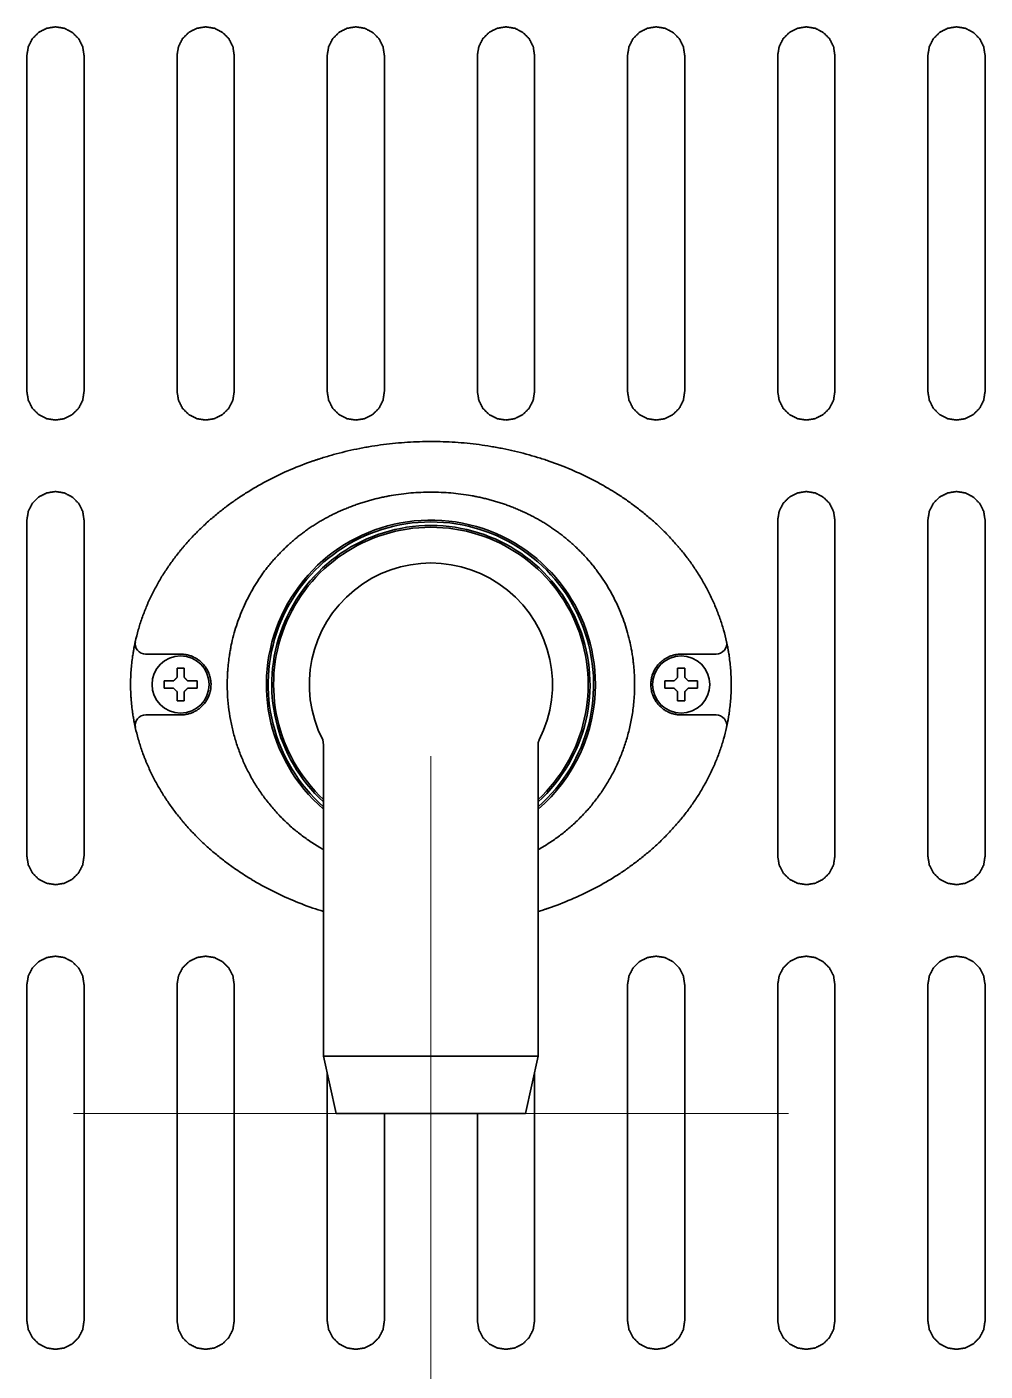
# Model space of a CAD drawing. Extents: x 5819 to 10669, y -850 to 3886.
# Drawn here: x 8746.6 to 8880.6, y 3302.7 to 3490.7 of the extents above; entities that cross this region are included whole.
import ezdxf

# ---------------------------------------------------------------- set-up
doc = ezdxf.new("R2010")
doc.units = 0
doc.header["$LTSCALE"] = 5
doc.layers.get('0').update_dxf_attribs({"linetype": 'CONTINUOUS', "lineweight": 0})
doc.layers.add('1', color=7, linetype='CONTINUOUS', true_color=0xffffff)

msp = doc.modelspace()

# ---------------------------------------------------------------- linework, layer by layer
at = {"color": 6}
for p, q in [((8803.07, 3388.73), (8803.07, 3288.73)), ((8753.07, 3338.73), (8853.07, 3338.73))]:
    msp.add_line(p, q, dxfattribs=at)
at = {"layer": '1', "color": 7, "linetype": 'Continuous', "lineweight": 35}
for p, q in [((8746.57, 3486.73), (8746.57, 3439.73)), ((8754.57, 3439.73), (8754.57, 3486.73)), ((8767.57, 3486.73), (8767.57, 3439.73)), ((8775.57, 3439.73), (8775.57, 3486.73)), ((8788.57, 3486.73), (8788.57, 3439.73)), ((8796.57, 3439.73), (8796.57, 3486.73)), ((8809.57, 3439.73), (8809.57, 3486.73)), ((8817.57, 3486.73), (8817.57, 3439.73)), ((8830.57, 3439.73), (8830.57, 3486.73)), ((8838.57, 3486.73), (8838.57, 3439.73)), ((8851.57, 3439.73), (8851.57, 3486.73)), ((8859.57, 3486.73), (8859.57, 3439.73)), ((8872.57, 3439.73), (8872.57, 3486.73)), ((8880.57, 3486.73), (8880.57, 3439.73)), ((8765.77, 3398.73), (8765.77, 3399.23)), ((8765.77, 3398.23), (8765.77, 3398.73)), ((8770.37, 3399.23), (8770.37, 3398.73)), ((8770.37, 3398.73), (8770.37, 3398.23)), ((8835.77, 3398.73), (8835.77, 3399.23)), ((8835.77, 3398.23), (8835.77, 3398.73)), ((8840.37, 3399.23), (8840.37, 3398.73)), ((8840.37, 3398.73), (8840.37, 3398.23)), ((8787.94, 3390.98), (8788.07, 3390.29)), ((8818.23, 3391.04), (8818.21, 3390.98)), ((8788.07, 3390.29), (8788.07, 3346.73)), ((8818.07, 3346.73), (8818.07, 3390.36)), ((8746.57, 3356.73), (8746.57, 3309.73)), ((8754.57, 3309.73), (8754.57, 3356.73)), ((8767.57, 3356.73), (8767.57, 3309.73)), ((8775.57, 3309.73), (8775.57, 3356.73)), ((8830.57, 3309.73), (8830.57, 3356.73)), ((8838.57, 3356.73), (8838.57, 3309.73)), ((8851.57, 3309.73), (8851.57, 3356.73)), ((8859.57, 3356.73), (8859.57, 3309.73)), ((8872.57, 3309.73), (8872.57, 3356.73)), ((8880.57, 3356.73), (8880.57, 3309.73)), ((8788.07, 3346.73), (8789.82, 3338.73)), ((8788.07, 3346.73), (8803.07, 3346.73)), ((8803.07, 3346.73), (8818.07, 3346.73)), ((8816.32, 3338.73), (8818.07, 3346.73)), ((8788.57, 3344.44), (8788.57, 3309.73)), ((8817.57, 3344.44), (8817.57, 3309.73)), ((8789.82, 3338.73), (8803.07, 3338.73)), ((8803.07, 3338.73), (8816.32, 3338.73))]:
    msp.add_line(p, q, dxfattribs=at)
for centre in [(8768.07, 3398.73), (8838.07, 3398.73)]:
    msp.add_circle(centre, 4, dxfattribs=at)
for radius, start, end in [(23, 0, 229.2919), (22.75, 311.2537, 228.7462), (22.25, 90, 227.6156), (22, 312.9883, 227.0118), (22.25, 312.3844, 90), (17, 332.905, 207.0951), (23, 310.7025, 0)]:
    msp.add_arc((8803.07, 3398.73), radius, start, end, dxfattribs=at)
for centre, major_axis, start_param, end_param in [((8763.2, 3404.4), (-1.46, 0.32), 0, 1.780119), ((8842.95, 3404.4), (1.46, 0.32), 4.503066, 6.283185), ((8842.95, 3393.05), (-1.46, 0.32), 3.141593, 4.921712)]:
    msp.add_ellipse(centre, major_axis=major_axis, ratio=0.959106, start_param=start_param, end_param=end_param, dxfattribs=at)
at = {"layer": '1', "color": 7, "linetype": 'Continuous', "lineweight": 35, "extrusion": (0, 0, -1)}
msp.add_ellipse((8763.2, 3393.05), major_axis=(1.46, 0.32), ratio=0.959106, start_param=3.141593, end_param=4.921712, dxfattribs=at)
at = {"layer": '1', "color": 7, "linetype": 'Continuous', "lineweight": 35}
for points, degree, knots in [([(8746.57, 3486.73), (8746.77, 3487.96), (8747.34, 3489.08), (8748.22, 3489.96), (8749.34, 3490.53), (8750.57, 3490.73), (8751.81, 3490.53), (8752.92, 3489.96), (8753.81, 3489.08), (8754.38, 3487.96), (8754.57, 3486.73)], 1, [0, 0, 0.099999, 0.2, 0.3, 0.4, 0.5, 0.6, 0.7, 0.8, 0.900001, 1, 1]), ([(8767.57, 3486.73), (8767.77, 3487.96), (8768.34, 3489.08), (8769.22, 3489.96), (8770.34, 3490.53), (8771.57, 3490.73), (8772.81, 3490.53), (8773.92, 3489.96), (8774.81, 3489.08), (8775.38, 3487.96), (8775.57, 3486.73)], 1, [0, 0, 0.099999, 0.2, 0.3, 0.4, 0.5, 0.6, 0.7, 0.8, 0.900001, 1, 1]), ([(8788.57, 3486.73), (8788.77, 3487.96), (8789.34, 3489.08), (8790.22, 3489.96), (8791.34, 3490.53), (8792.57, 3490.73), (8793.81, 3490.53), (8794.92, 3489.96), (8795.81, 3489.08), (8796.38, 3487.96), (8796.57, 3486.73)], 1, [0, 0, 0.099999, 0.2, 0.3, 0.4, 0.5, 0.6, 0.7, 0.8, 0.900001, 1, 1]), ([(8817.57, 3486.73), (8817.38, 3487.96), (8816.81, 3489.08), (8815.92, 3489.96), (8814.81, 3490.53), (8813.57, 3490.73), (8812.34, 3490.53), (8811.22, 3489.96), (8810.34, 3489.08), (8809.77, 3487.96), (8809.57, 3486.73)], 1, [0, 0, 0.099999, 0.2, 0.3, 0.4, 0.5, 0.6, 0.7, 0.8, 0.900001, 1, 1]), ([(8838.57, 3486.73), (8838.38, 3487.96), (8837.81, 3489.08), (8836.92, 3489.96), (8835.81, 3490.53), (8834.57, 3490.73), (8833.34, 3490.53), (8832.22, 3489.96), (8831.34, 3489.08), (8830.77, 3487.96), (8830.57, 3486.73)], 1, [0, 0, 0.099999, 0.2, 0.3, 0.4, 0.5, 0.6, 0.7, 0.8, 0.900001, 1, 1]), ([(8859.57, 3486.73), (8859.38, 3487.96), (8858.81, 3489.08), (8857.92, 3489.96), (8856.81, 3490.53), (8855.57, 3490.73), (8854.34, 3490.53), (8853.22, 3489.96), (8852.34, 3489.08), (8851.77, 3487.96), (8851.57, 3486.73)], 1, [0, 0, 0.099999, 0.2, 0.3, 0.4, 0.5, 0.6, 0.7, 0.8, 0.900001, 1, 1]), ([(8880.57, 3486.73), (8880.38, 3487.96), (8879.81, 3489.08), (8878.92, 3489.96), (8877.81, 3490.53), (8876.57, 3490.73), (8875.34, 3490.53), (8874.22, 3489.96), (8873.34, 3489.08), (8872.77, 3487.96), (8872.57, 3486.73)], 1, [0, 0, 0.099999, 0.2, 0.3, 0.399999, 0.5, 0.600001, 0.7, 0.8, 0.900001, 1, 1]), ([(8754.57, 3439.73), (8754.38, 3438.49), (8753.81, 3437.37), (8752.92, 3436.49), (8751.81, 3435.92), (8750.57, 3435.73), (8749.34, 3435.92), (8748.22, 3436.49), (8747.34, 3437.37), (8746.77, 3438.49), (8746.57, 3439.73)], 1, [0, 0, 0.099999, 0.2, 0.3, 0.4, 0.5, 0.600001, 0.7, 0.8, 0.900001, 1, 1]), ([(8775.57, 3439.73), (8775.38, 3438.49), (8774.81, 3437.37), (8773.92, 3436.49), (8772.81, 3435.92), (8771.57, 3435.73), (8770.34, 3435.92), (8769.22, 3436.49), (8768.34, 3437.37), (8767.77, 3438.49), (8767.57, 3439.73)], 1, [0, 0, 0.099999, 0.2, 0.3, 0.4, 0.5, 0.6, 0.7, 0.8, 0.900001, 1, 1]), ([(8796.57, 3439.73), (8796.38, 3438.49), (8795.81, 3437.37), (8794.92, 3436.49), (8793.81, 3435.92), (8792.57, 3435.73), (8791.34, 3435.92), (8790.22, 3436.49), (8789.34, 3437.37), (8788.77, 3438.49), (8788.57, 3439.73)], 1, [0, 0, 0.099999, 0.2, 0.3, 0.399999, 0.5, 0.600001, 0.7, 0.8, 0.900001, 1, 1]), ([(8809.57, 3439.73), (8809.77, 3438.49), (8810.34, 3437.37), (8811.22, 3436.49), (8812.34, 3435.92), (8813.57, 3435.73), (8814.81, 3435.92), (8815.92, 3436.49), (8816.81, 3437.37), (8817.38, 3438.49), (8817.57, 3439.73)], 1, [0, 0, 0.099999, 0.2, 0.3, 0.4, 0.5, 0.6, 0.7, 0.8, 0.900001, 1, 1]), ([(8830.57, 3439.73), (8830.77, 3438.49), (8831.34, 3437.37), (8832.22, 3436.49), (8833.34, 3435.92), (8834.57, 3435.73), (8835.81, 3435.92), (8836.92, 3436.49), (8837.81, 3437.37), (8838.38, 3438.49), (8838.57, 3439.73)], 1, [0, 0, 0.099999, 0.2, 0.3, 0.399999, 0.5, 0.600001, 0.700001, 0.8, 0.900001, 1, 1]), ([(8851.57, 3439.73), (8851.77, 3438.49), (8852.34, 3437.37), (8853.22, 3436.49), (8854.34, 3435.92), (8855.57, 3435.73), (8856.81, 3435.92), (8857.92, 3436.49), (8858.81, 3437.37), (8859.38, 3438.49), (8859.57, 3439.73)], 1, [0, 0, 0.099999, 0.2, 0.3, 0.399999, 0.5, 0.600001, 0.7, 0.8, 0.900001, 1, 1]), ([(8872.57, 3439.73), (8872.77, 3438.49), (8873.34, 3437.37), (8874.19, 3436.51), (8874.22, 3436.49), (8875.34, 3435.92), (8876.57, 3435.73), (8877.81, 3435.92), (8878.92, 3436.49), (8879.81, 3437.37), (8880.38, 3438.49), (8880.57, 3439.73)], 1, [0, 0, 0.099996, 0.199993, 0.297295, 0.300023, 0.400019, 0.500016, 0.600014, 0.70001, 0.800007, 0.900004, 1, 1]), ([(8761.73, 3404.72), (8761.86, 3405.27), (8761.99, 3405.82), (8762.3, 3406.91), (8762.64, 3407.98), (8763.05, 3409.04), (8763.32, 3409.69), (8763.37, 3409.82), (8763.48, 3410.08), (8763.65, 3410.47), (8763.83, 3410.85), (8764.2, 3411.61), (8764.46, 3412.11), (8765, 3413.09), (8765.28, 3413.57), (8765.87, 3414.52), (8766.18, 3414.98), (8766.82, 3415.9), (8767.16, 3416.36), (8767.67, 3417.02), (8767.85, 3417.24), (8768.12, 3417.57), (8768.21, 3417.68), (8768.39, 3417.9), (8768.84, 3418.43), (8769.31, 3418.96), (8770.08, 3419.77), (8770.87, 3420.57), (8772.1, 3421.71), (8772.96, 3422.43), (8773.83, 3423.14), (8774.27, 3423.48), (8774.95, 3423.98), (8775.18, 3424.14), (8775.52, 3424.39), (8775.64, 3424.47), (8775.87, 3424.63), (8775.99, 3424.71), (8776.57, 3425.1), (8777.04, 3425.41), (8778.47, 3426.3), (8779.45, 3426.85), (8781.43, 3427.88), (8782.44, 3428.36), (8784.5, 3429.24), (8785.55, 3429.64), (8786.74, 3430.05), (8786.88, 3430.1), (8787.14, 3430.19), (8787.28, 3430.23), (8787.68, 3430.36), (8787.95, 3430.45), (8788.76, 3430.69), (8789.3, 3430.85), (8790.93, 3431.29), (8792.02, 3431.54), (8793.4, 3431.81), (8793.82, 3431.89), (8794.24, 3431.96), (8794.51, 3432.01), (8794.65, 3432.03), (8795.35, 3432.15), (8795.9, 3432.23), (8797.57, 3432.44), (8798.68, 3432.55), (8800.91, 3432.69), (8802.02, 3432.73), (8804.24, 3432.72), (8805.35, 3432.69), (8807.58, 3432.54), (8808.69, 3432.43), (8810.36, 3432.21), (8810.91, 3432.13), (8811.61, 3432.01), (8811.75, 3431.99), (8812.02, 3431.94), (8812.44, 3431.87), (8812.85, 3431.79), (8814.23, 3431.52), (8815.32, 3431.26), (8816.93, 3430.82), (8817.47, 3430.67), (8818.53, 3430.34), (8819.06, 3430.17), (8820.63, 3429.63), (8821.66, 3429.23), (8823.71, 3428.35), (8824.71, 3427.88), (8826.2, 3427.11), (8826.7, 3426.84), (8827.43, 3426.42), (8827.67, 3426.28), (8828.04, 3426.07), (8828.16, 3425.99), (8828.4, 3425.85), (8829, 3425.48), (8829.59, 3425.1), (8830.52, 3424.47), (8830.98, 3424.14), (8831.87, 3423.48), (8832.32, 3423.14), (8833.18, 3422.43), (8834.04, 3421.71), (8834.86, 3420.96), (8835.66, 3420.18), (8836.06, 3419.78), (8836.83, 3418.96), (8837.2, 3418.54), (8837.66, 3418.01), (8837.75, 3417.9), (8837.94, 3417.68), (8838.21, 3417.36), (8838.47, 3417.03), (8838.99, 3416.36), (8839.32, 3415.91), (8839.96, 3414.99), (8840.27, 3414.52), (8840.86, 3413.57), (8841.14, 3413.09), (8841.69, 3412.11), (8841.94, 3411.62), (8842.43, 3410.61), (8842.66, 3410.09), (8842.93, 3409.44), (8842.99, 3409.31), (8843.09, 3409.05), (8843.14, 3408.92), (8843.29, 3408.52), (8843.39, 3408.25), (8843.67, 3407.45), (8843.84, 3406.91), (8844.15, 3405.82), (8844.29, 3405.28), (8844.41, 3404.72)], 3, [0, 0, 0, 0, 0.015625, 0.015625, 0.03125, 0.046875, 0.046875, 0.050781, 0.050781, 0.054687, 0.0625, 0.0625, 0.078125, 0.078125, 0.09375, 0.09375, 0.109375, 0.109375, 0.125, 0.125, 0.132812, 0.132812, 0.136719, 0.136719, 0.140625, 0.15625, 0.15625, 0.171875, 0.1875, 0.203125, 0.203125, 0.21875, 0.21875, 0.226562, 0.226562, 0.230469, 0.230469, 0.234375, 0.234375, 0.25, 0.25, 0.28125, 0.28125, 0.3125, 0.3125, 0.34375, 0.34375, 0.347656, 0.347656, 0.351562, 0.351562, 0.359375, 0.359375, 0.375, 0.375, 0.40625, 0.40625, 0.414062, 0.417969, 0.417969, 0.421875, 0.421875, 0.4375, 0.4375, 0.46875, 0.46875, 0.5, 0.5, 0.53125, 0.53125, 0.5625, 0.5625, 0.578125, 0.578125, 0.582031, 0.582031, 0.585937, 0.59375, 0.59375, 0.625, 0.625, 0.640625, 0.640625, 0.65625, 0.65625, 0.6875, 0.6875, 0.71875, 0.71875, 0.734375, 0.734375, 0.742187, 0.742187, 0.746094, 0.746094, 0.75, 0.765625, 0.765625, 0.78125, 0.78125, 0.796875, 0.796875, 0.8125, 0.828125, 0.828125, 0.84375, 0.84375, 0.859375, 0.859375, 0.863281, 0.863281, 0.867187, 0.875, 0.875, 0.890625, 0.890625, 0.90625, 0.90625, 0.921875, 0.921875, 0.9375, 0.9375, 0.953125, 0.953125, 0.957031, 0.957031, 0.960937, 0.960937, 0.96875, 0.96875, 0.984375, 0.984375, 1, 1, 1, 1]), ([(8746.57, 3421.73), (8746.77, 3422.96), (8746.77, 3422.98), (8747.34, 3424.08), (8748.22, 3424.96), (8749.34, 3425.53), (8750.57, 3425.73), (8751.81, 3425.53), (8752.92, 3424.96), (8753.81, 3424.08), (8754.38, 3422.96), (8754.57, 3421.73)], 1, [0, 0, 0.1, 0.101264, 0.200014, 0.300012, 0.400009, 0.500008, 0.600006, 0.700004, 0.800002, 0.9, 1, 1]), ([(8831.56, 3398.73), (8831.56, 3404.33), (8827.1, 3414.52), (8823.01, 3418.26), (8819.03, 3421.9), (8813.75, 3423.81), (8808.67, 3425.64), (8797.48, 3425.64), (8792.4, 3423.81), (8787.12, 3421.91), (8783.14, 3418.26), (8779.05, 3414.53), (8774.59, 3404.33), (8774.59, 3398.73)], 2, [0, 0, 0, 0.125, 0.25, 0.25, 0.375, 0.375, 0.5, 0.625, 0.625, 0.75, 0.75, 0.875, 1, 1, 1]), ([(8859.57, 3421.73), (8859.38, 3422.96), (8859.37, 3422.98), (8858.81, 3424.08), (8857.92, 3424.96), (8856.81, 3425.53), (8855.57, 3425.73), (8854.34, 3425.53), (8853.22, 3424.96), (8852.34, 3424.08), (8851.77, 3422.96), (8851.57, 3421.73)], 1, [0, 0, 0.1, 0.101264, 0.200014, 0.300012, 0.400009, 0.500008, 0.600006, 0.700004, 0.800002, 0.9, 1, 1]), ([(8880.57, 3421.73), (8880.38, 3422.96), (8879.81, 3424.08), (8878.92, 3424.96), (8877.81, 3425.53), (8876.57, 3425.73), (8875.34, 3425.53), (8874.22, 3424.96), (8874.19, 3424.94), (8873.34, 3424.08), (8872.77, 3422.98), (8872.77, 3422.96), (8872.57, 3421.73)], 1, [0, 0, 0.099996, 0.199992, 0.299987, 0.399981, 0.499976, 0.599971, 0.699966, 0.702694, 0.799993, 0.898739, 0.900004, 1, 1]), ([(8761.36, 3402.69), (8761.38, 3402.8), (8761.41, 3403.03), (8761.45, 3403.24), (8761.47, 3403.37), (8761.47, 3403.4), (8761.48, 3403.45), (8761.5, 3403.53), (8761.51, 3403.61), (8761.54, 3403.76), (8761.55, 3403.85), (8761.58, 3403.96), (8761.58, 3403.99), (8761.59, 3404.03), (8761.59, 3404.05), (8761.61, 3404.12), (8761.62, 3404.2), (8761.64, 3404.28), (8761.65, 3404.33), (8761.65, 3404.35), (8761.66, 3404.39), (8761.67, 3404.4), (8761.68, 3404.49), (8761.7, 3404.55), (8761.71, 3404.62), (8761.72, 3404.64), (8761.72, 3404.68), (8761.73, 3404.69), (8761.73, 3404.71), (8761.73, 3404.71), (8761.73, 3404.72)], 3, [0, 0, 0, 0, 0.125, 0.25, 0.25, 0.28125, 0.28125, 0.3125, 0.375, 0.375, 0.5, 0.5, 0.53125, 0.53125, 0.5625, 0.5625, 0.625, 0.6875, 0.6875, 0.71875, 0.71875, 0.75, 0.75, 0.875, 0.875, 0.9375, 0.9375, 0.96875, 0.96875, 1, 1, 1, 1]), ([(8844.41, 3404.72), (8844.41, 3404.71), (8844.42, 3404.71), (8844.42, 3404.69), (8844.43, 3404.66), (8844.43, 3404.62), (8844.45, 3404.55), (8844.46, 3404.49), (8844.48, 3404.4), (8844.48, 3404.39), (8844.49, 3404.35), (8844.5, 3404.3), (8844.51, 3404.24), (8844.54, 3404.12), (8844.56, 3404.04), (8844.58, 3403.92), (8844.58, 3403.9), (8844.59, 3403.85), (8844.6, 3403.78), (8844.62, 3403.71), (8844.64, 3403.56), (8844.66, 3403.46), (8844.69, 3403.3), (8844.7, 3403.24), (8844.72, 3403.13), (8844.73, 3403.08), (8844.75, 3402.92), (8844.77, 3402.8), (8844.78, 3402.69)], 3, [0, 0, 0, 0, 0.03125, 0.03125, 0.0625, 0.125, 0.125, 0.25, 0.25, 0.28125, 0.28125, 0.3125, 0.375, 0.375, 0.5, 0.5, 0.53125, 0.53125, 0.5625, 0.625, 0.625, 0.75, 0.75, 0.8125, 0.8125, 0.875, 0.875, 1, 1, 1, 1]), ([(8761.07, 3398.73), (8761.07, 3398.75), (8761.07, 3398.77), (8761.07, 3398.81), (8761.07, 3398.87), (8761.07, 3399.02), (8761.08, 3399.31), (8761.09, 3399.89), (8761.14, 3400.71), (8761.2, 3401.37), (8761.27, 3402.03), (8761.31, 3402.36), (8761.36, 3402.69)], 3, [0, 0, 0, 0, 0.015625, 0.015625, 0.03125, 0.0625, 0.125, 0.25, 0.5, 0.75, 0.75, 1, 1, 1, 1]), ([(8763.44, 3402.97), (8763.42, 3402.97), (8763.39, 3402.97), (8763.35, 3402.97), (8763.33, 3402.97), (8763.3, 3402.97), (8763.29, 3402.97), (8763.26, 3402.97), (8763.25, 3402.97), (8763.24, 3402.97), (8763.23, 3402.97), (8763.23, 3402.97), (8763.22, 3402.96), (8763.21, 3402.96), (8763.21, 3402.96), (8763.2, 3402.96), (8763.2, 3402.96), (8763.2, 3402.96), (8763.2, 3402.96), (8763.2, 3402.96)], 3, [0, 0, 0, 0, 0.25, 0.25, 0.5, 0.5, 0.625, 0.625, 0.75, 0.75, 0.8125, 0.8125, 0.875, 0.875, 0.9375, 0.9375, 0.96875, 0.96875, 1, 1, 1, 1]), ([(8771.58, 3401.13), (8771.55, 3401.17), (8771.52, 3401.21), (8771.47, 3401.28), (8771.44, 3401.32), (8771.35, 3401.43), (8771.29, 3401.5), (8771.11, 3401.71), (8770.98, 3401.83), (8770.78, 3402.01), (8770.71, 3402.06), (8770.57, 3402.17), (8770.5, 3402.22), (8770.28, 3402.36), (8770.13, 3402.45), (8769.95, 3402.54), (8769.91, 3402.56), (8769.83, 3402.59), (8769.79, 3402.61), (8769.68, 3402.66), (8769.6, 3402.69), (8769.37, 3402.78), (8769.21, 3402.82), (8768.89, 3402.9), (8768.73, 3402.93), (8768.41, 3402.97), (8768.24, 3402.98), (8768.07, 3402.98)], 3, [0, 0, 0, 0, 0.03125, 0.03125, 0.0625, 0.0625, 0.125, 0.125, 0.25, 0.25, 0.3125, 0.3125, 0.375, 0.375, 0.5, 0.5, 0.53125, 0.53125, 0.5625, 0.5625, 0.625, 0.625, 0.75, 0.75, 0.875, 0.875, 1, 1, 1, 1]), ([(8838.07, 3402.98), (8837.99, 3402.98), (8837.91, 3402.97), (8837.74, 3402.96), (8837.66, 3402.96), (8837.41, 3402.93), (8837.25, 3402.9), (8836.93, 3402.82), (8836.77, 3402.78), (8836.46, 3402.66), (8836.31, 3402.6), (8836.12, 3402.5), (8836.08, 3402.48), (8836.01, 3402.44), (8835.9, 3402.38), (8835.79, 3402.31), (8835.68, 3402.24), (8835.64, 3402.21), (8835.57, 3402.16), (8835.47, 3402.09), (8835.37, 3402), (8835.17, 3401.83), (8835.04, 3401.71), (8834.85, 3401.5), (8834.79, 3401.43), (8834.68, 3401.28), (8834.62, 3401.21), (8834.57, 3401.13)], 3, [0, 0, 0, 0, 0.0625, 0.0625, 0.125, 0.125, 0.25, 0.25, 0.375, 0.375, 0.5, 0.5, 0.53125, 0.53125, 0.5625, 0.625, 0.625, 0.65625, 0.65625, 0.6875, 0.75, 0.75, 0.875, 0.875, 0.9375, 0.9375, 1, 1, 1, 1]), ([(8842.95, 3402.96), (8842.95, 3402.96), (8842.94, 3402.96), (8842.94, 3402.96), (8842.93, 3402.96), (8842.92, 3402.96), (8842.92, 3402.97), (8842.91, 3402.97), (8842.91, 3402.97), (8842.89, 3402.97), (8842.88, 3402.97), (8842.86, 3402.97), (8842.85, 3402.97), (8842.82, 3402.97), (8842.8, 3402.97), (8842.75, 3402.97), (8842.73, 3402.97), (8842.71, 3402.97)], 3, [0, 0, 0, 0, 0.0625, 0.0625, 0.125, 0.125, 0.1875, 0.1875, 0.25, 0.25, 0.375, 0.375, 0.5, 0.5, 0.75, 0.75, 1, 1, 1, 1]), ([(8844.78, 3402.69), (8844.88, 3402.04), (8844.95, 3401.38), (8845.05, 3400.05), (8845.07, 3399.39), (8845.07, 3398.73)], 3, [0, 0, 0, 0, 0.5, 0.5, 1, 1, 1, 1]), ([(8768.57, 3401.03), (8768.57, 3400.82), (8768.57, 3400.61), (8768.57, 3400.29), (8768.57, 3400.18), (8768.57, 3399.95), (8768.57, 3399.84), (8768.57, 3399.73)], 3, [0, 0, 0, 0, 0.5, 0.5, 0.75, 0.75, 1, 1, 1, 1]), ([(8772.32, 3398.73), (8772.32, 3398.78), (8772.32, 3398.84), (8772.32, 3398.95), (8772.31, 3399), (8772.3, 3399.17), (8772.29, 3399.28), (8772.25, 3399.49), (8772.23, 3399.6), (8772.18, 3399.81), (8772.16, 3399.91), (8772.11, 3400.07), (8772.09, 3400.12), (8772.06, 3400.19), (8772.05, 3400.22), (8772.03, 3400.27), (8772.02, 3400.29), (8771.97, 3400.42), (8771.93, 3400.52), (8771.79, 3400.8), (8771.69, 3400.97), (8771.58, 3401.13)], 3, [0, 0, 0, 0, 0.0625, 0.0625, 0.125, 0.125, 0.25, 0.25, 0.375, 0.375, 0.5, 0.5, 0.5625, 0.5625, 0.59375, 0.59375, 0.625, 0.625, 0.75, 0.75, 1, 1, 1, 1]), ([(8834.57, 3401.13), (8834.54, 3401.09), (8834.51, 3401.05), (8834.46, 3400.96), (8834.43, 3400.92), (8834.36, 3400.79), (8834.31, 3400.7), (8834.22, 3400.52), (8834.17, 3400.42), (8834.09, 3400.22), (8834.06, 3400.12), (8834.01, 3399.97), (8833.99, 3399.92), (8833.96, 3399.81), (8833.95, 3399.76), (8833.91, 3399.6), (8833.89, 3399.49), (8833.86, 3399.27), (8833.83, 3399.06), (8833.82, 3398.84), (8833.82, 3398.73)], 3, [0, 0, 0, 0, 0.0625, 0.0625, 0.125, 0.125, 0.25, 0.25, 0.375, 0.375, 0.5, 0.5, 0.5625, 0.5625, 0.625, 0.625, 0.75, 0.75, 0.875, 1, 1, 1, 1]), ([(8838.57, 3401.03), (8838.57, 3400.82), (8838.57, 3400.61), (8838.57, 3400.29), (8838.57, 3400.18), (8838.57, 3399.95), (8838.57, 3399.84), (8838.57, 3399.73)], 3, [0, 0, 0, 0, 0.5, 0.5, 0.75, 0.75, 1, 1, 1, 1]), ([(8761.36, 3394.76), (8761.27, 3395.42), (8761.19, 3396.08), (8761.13, 3396.9), (8761.12, 3397.07), (8761.1, 3397.4), (8761.1, 3397.57), (8761.08, 3398.06), (8761.07, 3398.39), (8761.07, 3398.73)], 3, [0, 0, 0, 0, 0.5, 0.5, 0.625, 0.625, 0.75, 0.75, 1, 1, 1, 1]), ([(8765.77, 3399.23), (8765.98, 3399.23), (8766.19, 3399.23), (8766.51, 3399.23), (8766.62, 3399.23), (8766.84, 3399.23), (8766.96, 3399.23), (8767.07, 3399.23)], 3, [0, 0, 0, 0, 0.5, 0.5, 0.75, 0.75, 1, 1, 1, 1]), ([(8770.37, 3398.23), (8770.17, 3398.23), (8769.96, 3398.23), (8769.64, 3398.23), (8769.53, 3398.23), (8769.3, 3398.23), (8769.19, 3398.23), (8769.07, 3398.23)], 3, [0, 0, 0, 0, 0.5, 0.5, 0.75, 0.75, 1, 1, 1, 1]), ([(8771.58, 3396.33), (8771.61, 3396.37), (8771.63, 3396.41), (8771.69, 3396.49), (8771.71, 3396.53), (8771.79, 3396.66), (8771.84, 3396.75), (8771.93, 3396.94), (8771.97, 3397.03), (8772.05, 3397.23), (8772.09, 3397.33), (8772.14, 3397.48), (8772.15, 3397.54), (8772.18, 3397.64), (8772.2, 3397.7), (8772.23, 3397.86), (8772.26, 3397.96), (8772.29, 3398.18), (8772.31, 3398.4), (8772.32, 3398.62), (8772.32, 3398.73)], 3, [0, 0, 0, 0, 0.0625, 0.0625, 0.125, 0.125, 0.25, 0.25, 0.375, 0.375, 0.5, 0.5, 0.5625, 0.5625, 0.625, 0.625, 0.75, 0.75, 0.875, 1, 1, 1, 1]), ([(8774.59, 3398.72), (8774.59, 3398.3), (8774.61, 3397.26), (8774.75, 3395.63), (8775.02, 3393.84), (8775.4, 3392.11), (8775.89, 3390.42), (8776.48, 3388.78), (8777.18, 3387.18), (8777.99, 3385.64), (8778.89, 3384.15), (8779.89, 3382.74), (8780.98, 3381.39), (8782.15, 3380.11), (8783.4, 3378.92), (8784.73, 3377.82), (8786.14, 3376.8), (8787.26, 3376.09), (8787.9, 3375.72), (8788.05, 3375.64)], 3, [0, 0, 0, 0, 0.044831, 0.110517, 0.174341, 0.236973, 0.299121, 0.361181, 0.423203, 0.48514, 0.547038, 0.608955, 0.670902, 0.732897, 0.794969, 0.857121, 0.919399, 0.981998, 1, 1, 1, 1]), ([(8818.1, 3375.64), (8818.37, 3375.79), (8819.13, 3376.23), (8820.35, 3377.03), (8821.73, 3378.07), (8823.04, 3379.19), (8824.28, 3380.4), (8825.43, 3381.69), (8826.5, 3383.06), (8827.47, 3384.49), (8828.35, 3385.99), (8829.13, 3387.55), (8829.81, 3389.16), (8830.39, 3390.84), (8830.87, 3392.6), (8831.25, 3394.49), (8831.5, 3396.54), (8831.56, 3397.98), (8831.56, 3398.73)], 3, [0, 0, 0, 0, 0.033024, 0.095303, 0.157428, 0.2195, 0.281496, 0.34342, 0.405324, 0.467251, 0.529184, 0.591089, 0.653132, 0.715886, 0.780091, 0.84721, 0.920285, 1, 1, 1, 1]), ([(8833.82, 3398.73), (8833.82, 3398.67), (8833.82, 3398.62), (8833.83, 3398.51), (8833.83, 3398.45), (8833.84, 3398.29), (8833.86, 3398.18), (8833.89, 3397.96), (8833.91, 3397.85), (8833.96, 3397.64), (8833.99, 3397.54), (8834.04, 3397.39), (8834.06, 3397.33), (8834.08, 3397.26), (8834.09, 3397.23), (8834.11, 3397.18), (8834.12, 3397.16), (8834.17, 3397.03), (8834.22, 3396.94), (8834.36, 3396.66), (8834.46, 3396.48), (8834.57, 3396.33)], 3, [0, 0, 0, 0, 0.0625, 0.0625, 0.125, 0.125, 0.25, 0.25, 0.375, 0.375, 0.5, 0.5, 0.5625, 0.5625, 0.59375, 0.59375, 0.625, 0.625, 0.75, 0.75, 1, 1, 1, 1]), ([(8835.77, 3399.23), (8835.98, 3399.23), (8836.19, 3399.23), (8836.51, 3399.23), (8836.62, 3399.23), (8836.84, 3399.23), (8836.96, 3399.23), (8837.07, 3399.23)], 3, [0, 0, 0, 0, 0.5, 0.5, 0.75, 0.75, 1, 1, 1, 1]), ([(8840.37, 3398.23), (8840.17, 3398.23), (8839.96, 3398.23), (8839.64, 3398.23), (8839.53, 3398.23), (8839.3, 3398.23), (8839.19, 3398.23), (8839.07, 3398.23)], 3, [0, 0, 0, 0, 0.5, 0.5, 0.75, 0.75, 1, 1, 1, 1]), ([(8845.07, 3398.73), (8845.07, 3398.64), (8845.07, 3398.56), (8845.07, 3398.39), (8845.07, 3398.15), (8845.05, 3397.57), (8845.02, 3397.07), (8844.95, 3396.08), (8844.88, 3395.42), (8844.78, 3394.76)], 3, [0, 0, 0, 0, 0.0625, 0.0625, 0.125, 0.25, 0.5, 0.5, 1, 1, 1, 1]), ([(8767.57, 3396.43), (8767.57, 3396.63), (8767.57, 3396.84), (8767.57, 3397.16), (8767.57, 3397.27), (8767.57, 3397.5), (8767.57, 3397.61), (8767.57, 3397.73)], 3, [0, 0, 0, 0, 0.5, 0.5, 0.75, 0.75, 1, 1, 1, 1]), ([(8768.07, 3394.48), (8768.16, 3394.48), (8768.24, 3394.48), (8768.41, 3394.49), (8768.49, 3394.5), (8768.73, 3394.52), (8768.9, 3394.55), (8769.22, 3394.63), (8769.37, 3394.68), (8769.68, 3394.79), (8769.84, 3394.86), (8770.02, 3394.95), (8770.06, 3394.97), (8770.14, 3395.01), (8770.25, 3395.07), (8770.36, 3395.14), (8770.47, 3395.21), (8770.5, 3395.24), (8770.57, 3395.29), (8770.68, 3395.37), (8770.78, 3395.45), (8770.98, 3395.62), (8771.11, 3395.75), (8771.29, 3395.95), (8771.35, 3396.02), (8771.47, 3396.17), (8771.53, 3396.25), (8771.58, 3396.33)], 3, [0, 0, 0, 0, 0.0625, 0.0625, 0.125, 0.125, 0.25, 0.25, 0.375, 0.375, 0.5, 0.5, 0.53125, 0.53125, 0.5625, 0.625, 0.625, 0.65625, 0.65625, 0.6875, 0.75, 0.75, 0.875, 0.875, 0.9375, 0.9375, 1, 1, 1, 1]), ([(8834.57, 3396.33), (8834.59, 3396.29), (8834.62, 3396.25), (8834.68, 3396.17), (8834.71, 3396.13), (8834.79, 3396.02), (8834.85, 3395.95), (8835.04, 3395.74), (8835.17, 3395.62), (8835.37, 3395.45), (8835.44, 3395.39), (8835.58, 3395.28), (8835.65, 3395.23), (8835.86, 3395.09), (8836.01, 3395.01), (8836.2, 3394.91), (8836.24, 3394.89), (8836.31, 3394.86), (8836.35, 3394.84), (8836.47, 3394.79), (8836.54, 3394.76), (8836.78, 3394.67), (8836.93, 3394.63), (8837.25, 3394.55), (8837.41, 3394.52), (8837.74, 3394.49), (8837.91, 3394.48), (8838.07, 3394.48)], 3, [0, 0, 0, 0, 0.03125, 0.03125, 0.0625, 0.0625, 0.125, 0.125, 0.25, 0.25, 0.3125, 0.3125, 0.375, 0.375, 0.5, 0.5, 0.53125, 0.53125, 0.5625, 0.5625, 0.625, 0.625, 0.75, 0.75, 0.875, 0.875, 1, 1, 1, 1]), ([(8837.57, 3396.43), (8837.57, 3396.63), (8837.57, 3396.84), (8837.57, 3397.16), (8837.57, 3397.27), (8837.57, 3397.5), (8837.57, 3397.61), (8837.57, 3397.73)], 3, [0, 0, 0, 0, 0.5, 0.5, 0.75, 0.75, 1, 1, 1, 1]), ([(8761.73, 3392.73), (8761.73, 3392.75), (8761.73, 3392.77), (8761.72, 3392.81), (8761.71, 3392.83), (8761.7, 3392.91), (8761.68, 3392.96), (8761.67, 3393.05), (8761.66, 3393.06), (8761.65, 3393.1), (8761.64, 3393.15), (8761.63, 3393.21), (8761.62, 3393.27), (8761.62, 3393.29), (8761.61, 3393.33), (8761.6, 3393.35), (8761.59, 3393.42), (8761.58, 3393.46), (8761.56, 3393.6), (8761.54, 3393.7), (8761.51, 3393.84), (8761.5, 3393.9), (8761.49, 3393.97), (8761.48, 3394), (8761.47, 3394.05), (8761.47, 3394.08), (8761.45, 3394.21), (8761.43, 3394.32), (8761.4, 3394.48), (8761.39, 3394.54), (8761.38, 3394.65), (8761.37, 3394.7), (8761.36, 3394.76)], 3, [0, 0, 0, 0, 0.0625, 0.0625, 0.125, 0.125, 0.25, 0.25, 0.28125, 0.28125, 0.3125, 0.375, 0.375, 0.40625, 0.40625, 0.4375, 0.4375, 0.5, 0.5, 0.625, 0.625, 0.6875, 0.6875, 0.71875, 0.71875, 0.75, 0.75, 0.875, 0.875, 0.9375, 0.9375, 1, 1, 1, 1]), ([(8763.2, 3394.5), (8763.2, 3394.49), (8763.2, 3394.49), (8763.21, 3394.49), (8763.21, 3394.49), (8763.22, 3394.49), (8763.23, 3394.49), (8763.23, 3394.49), (8763.24, 3394.49), (8763.25, 3394.48), (8763.26, 3394.48), (8763.29, 3394.48), (8763.3, 3394.48), (8763.33, 3394.48), (8763.35, 3394.48), (8763.39, 3394.48), (8763.42, 3394.48), (8763.44, 3394.48)], 3, [0, 0, 0, 0, 0.0625, 0.0625, 0.125, 0.125, 0.1875, 0.1875, 0.25, 0.25, 0.375, 0.375, 0.5, 0.5, 0.75, 0.75, 1, 1, 1, 1]), ([(8842.71, 3394.48), (8842.73, 3394.48), (8842.75, 3394.48), (8842.8, 3394.48), (8842.82, 3394.48), (8842.85, 3394.48), (8842.86, 3394.48), (8842.88, 3394.48), (8842.89, 3394.48), (8842.91, 3394.49), (8842.91, 3394.49), (8842.92, 3394.49), (8842.92, 3394.49), (8842.93, 3394.49), (8842.94, 3394.49), (8842.94, 3394.49), (8842.94, 3394.49), (8842.95, 3394.49), (8842.95, 3394.49), (8842.95, 3394.5)], 3, [0, 0, 0, 0, 0.25, 0.25, 0.5, 0.5, 0.625, 0.625, 0.75, 0.75, 0.8125, 0.8125, 0.875, 0.875, 0.9375, 0.9375, 0.96875, 0.96875, 1, 1, 1, 1]), ([(8844.78, 3394.76), (8844.77, 3394.65), (8844.73, 3394.43), (8844.7, 3394.21), (8844.68, 3394.08), (8844.67, 3394.05), (8844.66, 3394), (8844.65, 3393.92), (8844.64, 3393.85), (8844.61, 3393.7), (8844.59, 3393.6), (8844.57, 3393.49), (8844.56, 3393.46), (8844.56, 3393.42), (8844.55, 3393.4), (8844.54, 3393.33), (8844.52, 3393.25), (8844.51, 3393.17), (8844.49, 3393.12), (8844.49, 3393.1), (8844.48, 3393.06), (8844.48, 3393.05), (8844.46, 3392.96), (8844.45, 3392.91), (8844.43, 3392.83), (8844.43, 3392.81), (8844.42, 3392.78), (8844.42, 3392.77), (8844.42, 3392.75), (8844.41, 3392.74), (8844.41, 3392.73)], 3, [0, 0, 0, 0, 0.125, 0.25, 0.25, 0.28125, 0.28125, 0.3125, 0.375, 0.375, 0.5, 0.5, 0.53125, 0.53125, 0.5625, 0.5625, 0.625, 0.6875, 0.6875, 0.71875, 0.71875, 0.75, 0.75, 0.875, 0.875, 0.9375, 0.9375, 0.96875, 0.96875, 1, 1, 1, 1]), ([(8788.05, 3366.98), (8787.55, 3367.13), (8787.06, 3367.29), (8785.52, 3367.82), (8784.48, 3368.22), (8782.44, 3369.1), (8781.43, 3369.57), (8779.94, 3370.35), (8779.45, 3370.61), (8778.72, 3371.03), (8778.47, 3371.17), (8778.11, 3371.39), (8777.99, 3371.46), (8777.75, 3371.61), (8777.15, 3371.97), (8776.56, 3372.36), (8775.63, 3372.99), (8775.17, 3373.31), (8774.27, 3373.98), (8773.83, 3374.32), (8772.96, 3375.02), (8772.11, 3375.74), (8771.29, 3376.5), (8770.48, 3377.27), (8770.09, 3377.67), (8769.32, 3378.49), (8768.94, 3378.91), (8768.48, 3379.44), (8768.39, 3379.55), (8768.21, 3379.77), (8767.94, 3380.1), (8767.68, 3380.43), (8767.16, 3381.09), (8766.83, 3381.55), (8766.19, 3382.46), (8765.88, 3382.93), (8765.28, 3383.88), (8765, 3384.36), (8764.46, 3385.34), (8764.2, 3385.83), (8763.72, 3386.85), (8763.48, 3387.36), (8763.21, 3388.01), (8763.16, 3388.14), (8763.06, 3388.4), (8763, 3388.54), (8762.85, 3388.93), (8762.76, 3389.2), (8762.48, 3390), (8762.3, 3390.54), (8762, 3391.63), (8761.86, 3392.18), (8761.73, 3392.73)], 3, [0, 0, 0, 0, 0.040767, 0.040767, 0.12797, 0.12797, 0.215173, 0.215173, 0.258775, 0.258775, 0.280576, 0.280576, 0.291476, 0.291476, 0.302376, 0.345978, 0.345978, 0.389579, 0.389579, 0.433181, 0.433181, 0.476782, 0.520384, 0.520384, 0.563985, 0.563985, 0.607587, 0.607587, 0.618487, 0.618487, 0.629387, 0.651188, 0.651188, 0.69479, 0.69479, 0.738391, 0.738391, 0.781993, 0.781993, 0.825594, 0.825594, 0.869196, 0.869196, 0.880096, 0.880096, 0.890996, 0.890996, 0.912797, 0.912797, 0.956399, 0.956399, 1, 1, 1, 1]), ([(8844.41, 3392.73), (8844.29, 3392.18), (8844.15, 3391.63), (8843.84, 3390.55), (8843.5, 3389.47), (8843.1, 3388.42), (8842.83, 3387.76), (8842.77, 3387.63), (8842.66, 3387.37), (8842.49, 3386.99), (8842.31, 3386.6), (8841.95, 3385.84), (8841.69, 3385.35), (8841.15, 3384.37), (8840.86, 3383.88), (8840.27, 3382.93), (8839.96, 3382.47), (8839.32, 3381.55), (8838.99, 3381.1), (8838.47, 3380.43), (8838.3, 3380.21), (8838.03, 3379.88), (8837.94, 3379.77), (8837.76, 3379.56), (8837.3, 3379.02), (8836.83, 3378.5), (8836.06, 3377.68), (8835.27, 3376.88), (8834.04, 3375.74), (8833.19, 3375.02), (8832.32, 3374.32), (8831.87, 3373.97), (8831.2, 3373.47), (8830.97, 3373.31), (8830.62, 3373.06), (8830.51, 3372.98), (8830.28, 3372.82), (8830.16, 3372.74), (8829.58, 3372.35), (8829.1, 3372.04), (8827.67, 3371.15), (8826.7, 3370.6), (8824.71, 3369.57), (8823.7, 3369.1), (8821.65, 3368.22), (8820.6, 3367.81), (8819.4, 3367.4), (8819.27, 3367.36), (8819, 3367.27), (8818.87, 3367.22), (8818.51, 3367.11), (8818.3, 3367.04), (8818.08, 3366.97)], 3, [0, 0, 0, 0, 0.043655, 0.043655, 0.08731, 0.130964, 0.130964, 0.141878, 0.141878, 0.152792, 0.174619, 0.174619, 0.218274, 0.218274, 0.261929, 0.261929, 0.305583, 0.305583, 0.349238, 0.349238, 0.371066, 0.371066, 0.381979, 0.381979, 0.392893, 0.436548, 0.436548, 0.480203, 0.523857, 0.567512, 0.567512, 0.611167, 0.611167, 0.632994, 0.632994, 0.643908, 0.643908, 0.654822, 0.654822, 0.698476, 0.698476, 0.785786, 0.785786, 0.873096, 0.873096, 0.960405, 0.960405, 0.971319, 0.971319, 0.982232, 0.982232, 1, 1, 1, 1]), ([(8818.07, 3390.36), (8818.07, 3390.44), (8818.08, 3390.59), (8818.13, 3390.78), (8818.18, 3390.91), (8818.21, 3390.98), (8818.22, 3391.01), (8818.22, 3391.02), (8818.23, 3391.02), (8818.23, 3391.02), (8818.23, 3391.02), (8818.23, 3391.02), (8818.23, 3391.02)], 3, [0, 0, 0, 0, 0.334152, 0.60202, 0.785375, 0.885731, 0.906739, 0.917465, 0.926557, 0.939788, 0.96614, 1, 1, 1, 1]), ([(8754.57, 3374.73), (8754.38, 3373.49), (8753.81, 3372.37), (8752.92, 3371.49), (8751.81, 3370.92), (8750.57, 3370.73), (8749.34, 3370.92), (8748.22, 3371.49), (8747.34, 3372.37), (8746.77, 3373.49), (8746.57, 3374.73)], 1, [0, 0, 0.099999, 0.2, 0.299999, 0.4, 0.5, 0.6, 0.700001, 0.8, 0.900001, 1, 1]), ([(8851.57, 3374.73), (8851.77, 3373.49), (8852.34, 3372.37), (8853.22, 3371.49), (8854.34, 3370.92), (8855.57, 3370.73), (8856.81, 3370.92), (8857.92, 3371.49), (8858.81, 3372.37), (8859.38, 3373.49), (8859.57, 3374.73)], 1, [0, 0, 0.099999, 0.2, 0.299999, 0.4, 0.5, 0.6, 0.700001, 0.8, 0.900001, 1, 1]), ([(8872.57, 3374.73), (8872.77, 3373.49), (8873.34, 3372.37), (8874.22, 3371.49), (8875.34, 3370.92), (8876.57, 3370.73), (8877.81, 3370.92), (8878.92, 3371.49), (8879.81, 3372.37), (8880.38, 3373.49), (8880.57, 3374.73)], 1, [0, 0, 0.099999, 0.2, 0.299999, 0.4, 0.5, 0.6, 0.700001, 0.8, 0.900001, 1, 1]), ([(8746.57, 3356.73), (8746.77, 3357.96), (8747.34, 3359.08), (8748.22, 3359.96), (8749.34, 3360.53), (8750.57, 3360.73), (8751.81, 3360.53), (8752.92, 3359.96), (8753.81, 3359.08), (8754.38, 3357.96), (8754.57, 3356.73)], 1, [0, 0, 0.100001, 0.199999, 0.300001, 0.4, 0.5, 0.6, 0.699999, 0.8, 0.899999, 1, 1]), ([(8767.57, 3356.73), (8767.77, 3357.96), (8768.34, 3359.08), (8769.22, 3359.96), (8770.34, 3360.53), (8771.57, 3360.73), (8772.81, 3360.53), (8773.92, 3359.96), (8774.81, 3359.08), (8775.38, 3357.96), (8775.57, 3356.73)], 1, [0, 0, 0.100001, 0.199999, 0.300001, 0.4, 0.5, 0.6, 0.699999, 0.8, 0.899999, 1, 1]), ([(8838.57, 3356.73), (8838.38, 3357.96), (8837.81, 3359.08), (8836.92, 3359.96), (8835.81, 3360.53), (8834.57, 3360.73), (8833.34, 3360.53), (8832.22, 3359.96), (8831.34, 3359.08), (8830.77, 3357.96), (8830.57, 3356.73)], 1, [0, 0, 0.100001, 0.199999, 0.3, 0.4, 0.5, 0.6, 0.699999, 0.8, 0.899999, 1, 1]), ([(8859.57, 3356.73), (8859.38, 3357.96), (8858.81, 3359.08), (8857.92, 3359.96), (8856.81, 3360.53), (8855.57, 3360.73), (8854.34, 3360.53), (8853.22, 3359.96), (8852.34, 3359.08), (8851.77, 3357.96), (8851.57, 3356.73)], 1, [0, 0, 0.100001, 0.199999, 0.300001, 0.4, 0.5, 0.6, 0.699999, 0.800001, 0.899999, 1, 1]), ([(8880.57, 3356.73), (8880.38, 3357.96), (8879.81, 3359.08), (8878.92, 3359.96), (8877.81, 3360.53), (8876.57, 3360.73), (8875.34, 3360.53), (8874.22, 3359.96), (8873.34, 3359.08), (8872.77, 3357.96), (8872.57, 3356.73)], 1, [0, 0, 0.100001, 0.2, 0.300001, 0.4, 0.5, 0.6, 0.699999, 0.8, 0.899999, 1, 1]), ([(8754.57, 3309.73), (8754.38, 3308.49), (8753.81, 3307.37), (8752.92, 3306.49), (8751.81, 3305.92), (8750.57, 3305.73), (8749.34, 3305.92), (8748.22, 3306.49), (8747.34, 3307.37), (8746.77, 3308.49), (8746.57, 3309.73)], 1, [0, 0, 0.100001, 0.199999, 0.300001, 0.400001, 0.5, 0.6, 0.699999, 0.800001, 0.899999, 1, 1]), ([(8775.57, 3309.73), (8775.38, 3308.49), (8774.81, 3307.37), (8773.92, 3306.49), (8772.81, 3305.92), (8771.57, 3305.73), (8770.34, 3305.92), (8769.22, 3306.49), (8768.34, 3307.37), (8767.77, 3308.49), (8767.57, 3309.73)], 1, [0, 0, 0.100001, 0.199999, 0.300001, 0.400001, 0.5, 0.599999, 0.699999, 0.800001, 0.899999, 1, 1]), ([(8796.57, 3309.73), (8796.38, 3308.49), (8795.81, 3307.37), (8794.92, 3306.49), (8793.81, 3305.92), (8792.57, 3305.73), (8791.34, 3305.92), (8790.22, 3306.49), (8789.34, 3307.37), (8788.77, 3308.49), (8788.57, 3309.73)], 1, [0, 0, 0.100001, 0.199999, 0.300001, 0.4, 0.5, 0.599999, 0.699999, 0.800001, 0.899999, 1, 1]), ([(8809.57, 3309.73), (8809.77, 3308.49), (8810.34, 3307.37), (8811.22, 3306.49), (8812.34, 3305.92), (8813.57, 3305.73), (8814.81, 3305.92), (8815.92, 3306.49), (8816.81, 3307.37), (8817.38, 3308.49), (8817.57, 3309.73)], 1, [0, 0, 0.100001, 0.199999, 0.300001, 0.400001, 0.5, 0.599999, 0.699999, 0.800001, 0.899999, 1, 1]), ([(8830.57, 3309.73), (8830.77, 3308.49), (8831.34, 3307.37), (8832.22, 3306.49), (8833.34, 3305.92), (8834.57, 3305.73), (8835.81, 3305.92), (8836.92, 3306.49), (8837.81, 3307.37), (8838.38, 3308.49), (8838.57, 3309.73)], 1, [0, 0, 0.100001, 0.199999, 0.300001, 0.400001, 0.5, 0.6, 0.699999, 0.800001, 0.899999, 1, 1]), ([(8851.57, 3309.73), (8851.77, 3308.49), (8852.34, 3307.37), (8853.22, 3306.49), (8854.34, 3305.92), (8855.57, 3305.73), (8856.81, 3305.92), (8857.92, 3306.49), (8858.81, 3307.37), (8859.38, 3308.49), (8859.57, 3309.73)], 1, [0, 0, 0.100001, 0.199999, 0.300001, 0.4, 0.5, 0.6, 0.699999, 0.800001, 0.899999, 1, 1]), ([(8872.57, 3309.73), (8872.77, 3308.49), (8873.34, 3307.37), (8874.22, 3306.49), (8875.34, 3305.92), (8876.57, 3305.73), (8877.81, 3305.92), (8878.92, 3306.49), (8879.81, 3307.37), (8880.38, 3308.49), (8880.57, 3309.73)], 1, [0, 0, 0.100001, 0.199999, 0.300001, 0.4, 0.5, 0.6, 0.699999, 0.800001, 0.899999, 1, 1])]:
    msp.add_open_spline(points, degree=degree, knots=knots, dxfattribs=at)
for points, degree in [([(8746.57, 3421.73), (8746.57, 3374.73)], 1), ([(8754.57, 3374.73), (8754.57, 3421.73)], 1), ([(8851.57, 3374.73), (8851.57, 3421.73)], 1), ([(8859.57, 3421.73), (8859.57, 3374.73)], 1), ([(8872.57, 3374.73), (8872.57, 3421.73)], 1), ([(8880.57, 3421.73), (8880.57, 3374.73)], 1), ([(8763.65, 3402.98), (8763.58, 3402.98), (8763.51, 3402.98), (8763.44, 3402.97)], 3), ([(8768.07, 3402.98), (8766.6, 3402.98), (8765.12, 3402.98), (8763.65, 3402.98)], 3), ([(8842.5, 3402.98), (8841.02, 3402.98), (8839.55, 3402.98), (8838.07, 3402.98)], 3), ([(8842.71, 3402.97), (8842.64, 3402.98), (8842.57, 3402.98), (8842.5, 3402.98)], 3), ([(8767.57, 3399.73), (8767.57, 3399.78), (8767.57, 3399.89), (8767.57, 3400.05), (8767.57, 3400.21), (8767.57, 3400.36), (8767.57, 3400.52), (8767.57, 3400.67), (8767.57, 3400.84), (8767.57, 3400.96), (8767.57, 3401.03)], 3), ([(8767.57, 3401.03), (8767.74, 3401.03), (8768.07, 3401.03), (8768.41, 3401.03), (8768.57, 3401.03)], 3), ([(8837.57, 3399.73), (8837.57, 3399.78), (8837.57, 3399.89), (8837.57, 3400.05), (8837.57, 3400.21), (8837.57, 3400.36), (8837.57, 3400.52), (8837.57, 3400.67), (8837.57, 3400.84), (8837.57, 3400.96), (8837.57, 3401.03)], 3), ([(8837.57, 3401.03), (8837.74, 3401.03), (8838.07, 3401.03), (8838.41, 3401.03), (8838.57, 3401.03)], 3), ([(8767.07, 3398.23), (8767.02, 3398.23), (8766.91, 3398.23), (8766.75, 3398.23), (8766.59, 3398.23), (8766.43, 3398.23), (8766.28, 3398.23), (8766.13, 3398.23), (8765.96, 3398.23), (8765.84, 3398.23), (8765.77, 3398.23)], 3), ([(8767.07, 3399.23), (8767.1, 3399.25), (8767.14, 3399.3), (8767.22, 3399.37), (8767.29, 3399.44), (8767.36, 3399.51), (8767.43, 3399.58), (8767.5, 3399.65), (8767.55, 3399.7), (8767.57, 3399.73)], 3), ([(8767.57, 3397.73), (8767.55, 3397.75), (8767.5, 3397.8), (8767.42, 3397.88), (8767.35, 3397.95), (8767.28, 3398.02), (8767.21, 3398.09), (8767.14, 3398.16), (8767.1, 3398.2), (8767.07, 3398.23)], 3), ([(8768.57, 3399.73), (8768.6, 3399.7), (8768.65, 3399.65), (8768.72, 3399.58), (8768.8, 3399.5), (8768.87, 3399.43), (8768.93, 3399.36), (8769, 3399.3), (8769.05, 3399.25), (8769.07, 3399.23)], 3), ([(8769.07, 3398.23), (8769.05, 3398.2), (8769, 3398.15), (8768.93, 3398.08), (8768.86, 3398.01), (8768.79, 3397.94), (8768.72, 3397.87), (8768.64, 3397.8), (8768.6, 3397.75), (8768.57, 3397.73)], 3), ([(8769.07, 3399.23), (8769.13, 3399.23), (8769.24, 3399.23), (8769.4, 3399.23), (8769.56, 3399.23), (8769.71, 3399.23), (8769.86, 3399.23), (8770.02, 3399.23), (8770.19, 3399.23), (8770.31, 3399.23), (8770.37, 3399.23)], 3), ([(8837.07, 3398.23), (8837.02, 3398.23), (8836.91, 3398.23), (8836.75, 3398.23), (8836.59, 3398.23), (8836.43, 3398.23), (8836.28, 3398.23), (8836.13, 3398.23), (8835.96, 3398.23), (8835.84, 3398.23), (8835.77, 3398.23)], 3), ([(8837.07, 3399.23), (8837.1, 3399.25), (8837.14, 3399.3), (8837.22, 3399.37), (8837.29, 3399.44), (8837.36, 3399.51), (8837.43, 3399.58), (8837.5, 3399.65), (8837.55, 3399.7), (8837.57, 3399.73)], 3), ([(8837.57, 3397.73), (8837.55, 3397.75), (8837.5, 3397.8), (8837.42, 3397.88), (8837.35, 3397.95), (8837.28, 3398.02), (8837.21, 3398.09), (8837.14, 3398.16), (8837.1, 3398.2), (8837.07, 3398.23)], 3), ([(8838.57, 3399.73), (8838.6, 3399.7), (8838.65, 3399.65), (8838.72, 3399.58), (8838.8, 3399.5), (8838.87, 3399.43), (8838.93, 3399.36), (8839, 3399.3), (8839.05, 3399.25), (8839.07, 3399.23)], 3), ([(8839.07, 3398.23), (8839.05, 3398.2), (8839, 3398.15), (8838.93, 3398.08), (8838.86, 3398.01), (8838.79, 3397.94), (8838.72, 3397.87), (8838.64, 3397.8), (8838.6, 3397.75), (8838.57, 3397.73)], 3), ([(8839.07, 3399.23), (8839.13, 3399.23), (8839.24, 3399.23), (8839.4, 3399.23), (8839.56, 3399.23), (8839.71, 3399.23), (8839.86, 3399.23), (8840.02, 3399.23), (8840.19, 3399.23), (8840.31, 3399.23), (8840.37, 3399.23)], 3), ([(8768.57, 3396.43), (8768.41, 3396.43), (8768.07, 3396.43), (8767.74, 3396.43), (8767.57, 3396.43)], 3), ([(8768.57, 3397.73), (8768.57, 3397.67), (8768.57, 3397.56), (8768.57, 3397.4), (8768.57, 3397.24), (8768.57, 3397.09), (8768.57, 3396.94), (8768.57, 3396.78), (8768.57, 3396.61), (8768.57, 3396.49), (8768.57, 3396.43)], 3), ([(8838.57, 3396.43), (8838.41, 3396.43), (8838.07, 3396.43), (8837.74, 3396.43), (8837.57, 3396.43)], 3), ([(8838.57, 3397.73), (8838.57, 3397.67), (8838.57, 3397.56), (8838.57, 3397.4), (8838.57, 3397.24), (8838.57, 3397.09), (8838.57, 3396.94), (8838.57, 3396.78), (8838.57, 3396.61), (8838.57, 3396.49), (8838.57, 3396.43)], 3), ([(8763.44, 3394.48), (8763.51, 3394.48), (8763.58, 3394.48), (8763.65, 3394.48)], 3), ([(8763.65, 3394.48), (8765.12, 3394.48), (8766.6, 3394.48), (8768.07, 3394.48)], 3), ([(8838.07, 3394.48), (8839.55, 3394.48), (8841.02, 3394.48), (8842.5, 3394.48)], 3), ([(8842.5, 3394.48), (8842.57, 3394.48), (8842.64, 3394.48), (8842.71, 3394.48)], 3), ([(8796.57, 3309.73), (8796.57, 3338.73)], 1), ([(8809.57, 3309.73), (8809.57, 3338.73)], 1)]:
    msp.add_open_spline(points, degree=degree, dxfattribs=at)

doc.saveas('drawing.dxf')
